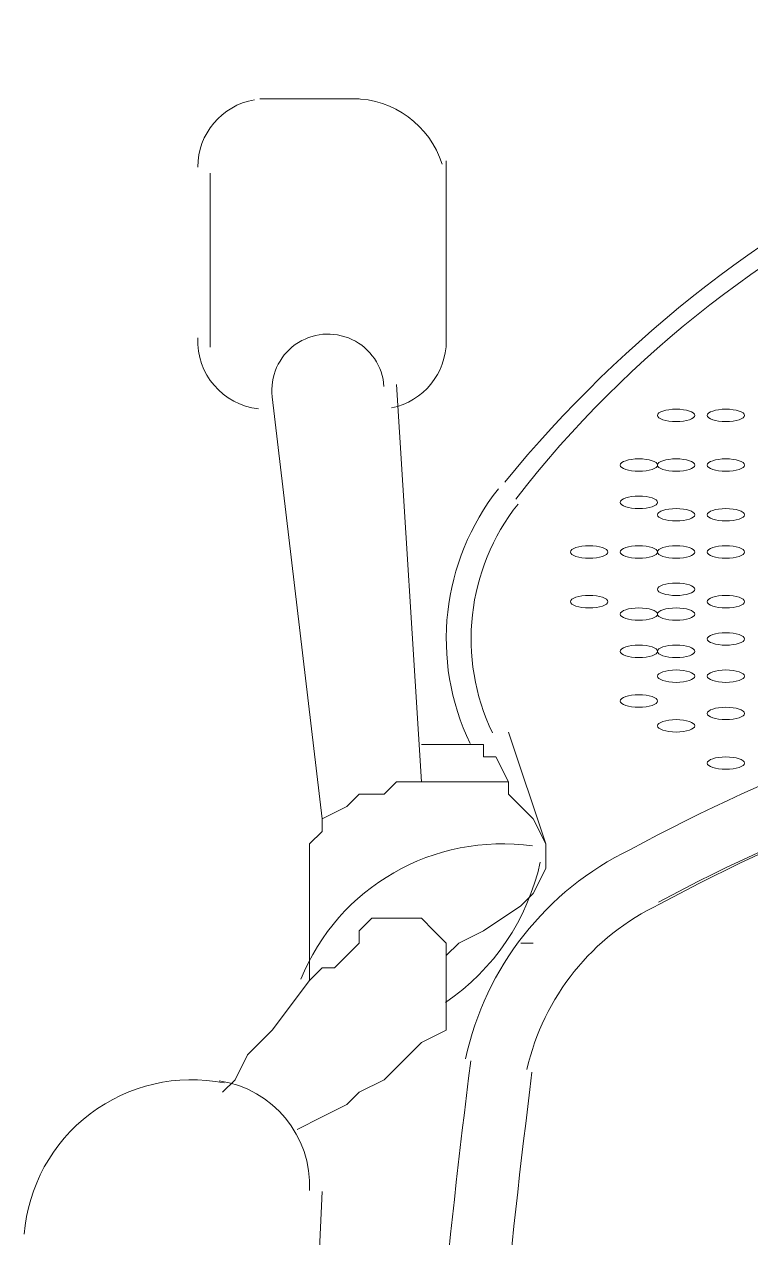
# Model space of a CAD drawing. Header units: metres. Extents: x 29 to 86.9, y -23.2 to 39.7.
# Drawn here: x 74.1973 to 74.3403, y -17.1866 to -16.9476 of the extents above; entities that cross this region are included whole.
import ezdxf

# ---------------------------------------------------------------- set-up
doc = ezdxf.new("R2010")
doc.units = ezdxf.units.M
doc.header["$LTSCALE"] = 100
doc.layers.get('0').update_dxf_attribs({"color": 254})
doc.layers.add('Arqui', color=8, linetype='Continuous', lineweight=0)

# ---------------------------------------------------------------- blocks, each defined once
blk = doc.blocks.new('A$C9582355f')
at = {"layer": 'Arqui'}
for points in [[(45.69457448278155, 6.126214199186052, 0.2278580694967523), (45.50212297980562, 6.21636923779397, 0.2278580694966841), (45.30919018274955, 6.126214199186052)], [(45.68998460515758, 6.122865414649823, 0.2538010257354624), (45.50034955296559, 6.205849049185872, 0.253801025735526), (45.31133446037353, 6.122865414649823)], [(45.28541860836555, 6.145025142986015, 1.027903157978822), (45.26343633276559, 6.143015911393832), (45.27321873276554, 6.059865511394037)], [(45.48729457332553, 6.093928121666067, 0.03702395519696778), (45.42538376911756, 6.088229262265941, 0.06904277544362372), (45.33390668806152, 6.053867237185841, 0.2305320559269492), (45.30147722501357, 6.012627475682166)], [(45.42801259346953, 6.076287177362246, 0.0690426861727997), (45.3394425482216, 6.043500045313976, -0.0690426861727997), (45.42801259346953, 6.076287177362246, 0.0690426861727997), (45.33965191603755, 6.043060791098014, 0.2302038230472695), (45.3135403671177, 6.01054424023414)]]:
    blk.add_lwpolyline(points, format="xyb", dxfattribs=at)
for points in [[(45.26099073276561, 6.201710311393981), (45.28055553276562, 6.201710311393981)], [(45.29767473276553, 6.189482311393931), (45.29767473276553, 6.152798311394235)], [(45.25120833276554, 6.152798311394235), (45.25120833276554, 6.18703671139383)], [(45.28789233276558, 6.145461511393933), (45.29278353276555, 6.067202311393885)], [(45.30990273276558, 6.076984711393834), (45.31723953276554, 6.054974311393835)], [(45.30990273276558, 6.067202311393885), (45.30745713276559, 6.072093511394087), (45.3050115327656, 6.072093511394087), (45.3050115327656, 6.074539111394188), (45.30256593276562, 6.074539111394188), (45.29767473276553, 6.074539111394188), (45.29278353276555, 6.074539111394188)], [(45.31234833276557, 6.035409511393937), (45.31479393276555, 6.035409511393937)], [(45.29767473276553, 6.032963911393836), (45.29767473276553, 6.030518311394189), (45.29767473276553, 6.028072711394088), (45.29767473276553, 6.023181511393886), (45.29767473276553, 6.018290311394139), (45.29278353276555, 6.015844711394038), (45.28544673276559, 6.00850791139419), (45.28055553276562, 6.006062311394089), (45.27810993276552, 6.003616711393988), (45.27321873276554, 6.001171111393887), (45.26832753276557, 5.998725511394241)], [(45.27077313276556, 6.028072711394088), (45.26343633276559, 6.018290311394139), (45.25854513276562, 6.013399111393937), (45.25609953276552, 6.00850791139419), (45.25365393276553, 6.006062311394089)], [(45.27321873276554, 5.986497511394191), (45.26588193276558, 5.827533511393995)]]:
    blk.add_lwpolyline(points, dxfattribs=at)
blk.add_lwpolyline([(45.27077313276556, 6.028072711394088), (45.27077313276556, 6.052528711394189), (45.27077313276556, 6.054974311393835), (45.27321873276554, 6.057419911393936), (45.27321873276554, 6.059865511394037), (45.27810993276552, 6.062311111394138), (45.28055553276562, 6.064756711394239), (45.28544673276559, 6.064756711394239), (45.28789233276558, 6.067202311393885), (45.29033793276557, 6.067202311393885), (45.29278353276555, 6.067202311393885), (45.29767473276553, 6.067202311393885), (45.30256593276562, 6.067202311393885), (45.30990273276558, 6.067202311393885), (45.30990273276558, 6.064756711394239), (45.31234833276557, 6.062311111394138), (45.31479393276555, 6.059865511394037), (45.31723953276554, 6.054974311393835), (45.31723953276554, 6.052528711394189), (45.31723953276554, 6.050083111394088), (45.31479393276555, 6.045191911393886), (45.31234833276557, 6.042746311394239), (45.3050115327656, 6.037855111394038), (45.30012033276552, 6.035409511393937), (45.29767473276553, 6.032963911393836), (45.29767473276553, 6.035409511393937), (45.29522913276554, 6.037855111394038), (45.29278353276555, 6.040300711394138), (45.29033793276557, 6.040300711394138), (45.28789233276558, 6.040300711394138), (45.28300113276561, 6.040300711394138), (45.28055553276562, 6.037855111394038), (45.28055553276562, 6.035409511393937), (45.27810993276552, 6.032963911393836), (45.27566433276553, 6.030518311394189), (45.27321873276554, 6.030518311394189)], close=True, dxfattribs=at)
for centre, radius, start, end in [((45.26221355100671, 6.188259508761803), 0.01345081824115768, 99.87680088070123, 179.9999887867691), ((45.2793327233282, 6.183368306999455), 0.01834200439446688, 17.30343829517193, 89.9999705201676), ((45.26221352943566, 6.154021101220223), 0.01345079319656226, 177.3961639811668, 263.6993687181811), ((45.28422394730961, 6.15402110897503), 0.0134507854558485, 281.5740174171407, 1.030346480214077e-05), ((45.34536390402576, 6.095326725158884), 0.04768917459659263, 141.6577184457916, 205.5871899461913), ((45.34536394668061, 6.095326730128818), 0.04279800939885385, 141.6577388133252, 205.5871685403305), ((45.30867995401178, 6.012176300462215), 0.04279801544106035, 81.95254912844153, 157.8845305624173), ((45.2719959864948, 6.061088282006949), 0.04524353822736855, 304.3212610787256, 347.5634991537451), ((47.14287716737721, 5.779844282796148), 1.854984880258143, 172.8039437103953, 179.5880114916213), ((45.24753991604445, 5.975492434027274), 0.03301548148788239, 78.77190850354822, 175.5285577925893), ((47.14286634904744, 5.779844426991531), 1.842746069768806, 172.8258779031766, 179.5770268079396), ((45.24998555279916, 5.987720331333549), 0.02078757141556917, 357.1105373199755, 81.65595232596598)]:
    blk.add_arc(centre, radius, start, end, dxfattribs=at)
for points in [[(45.34291833276558, 6.140570311394185), (45.34089232435753, 6.140570311394185), (45.33924993276554, 6.140022839378162), (45.33924993276554, 6.139347511394135)], [(45.34658673276562, 6.139347511394135), (45.34658673276562, 6.140022839378162), (45.34494434117352, 6.140570311394185), (45.34291833276558, 6.140570311394185)], [(45.35270073276553, 6.140570311394185), (45.35067472435759, 6.140570311394185), (45.3490323327656, 6.140022839378162), (45.3490323327656, 6.139347511394135)], [(45.35636913276556, 6.139347511394135), (45.35636913276556, 6.140022839378162), (45.35472674117358, 6.140570311394185), (45.35270073276553, 6.140570311394185)], [(45.33924993276554, 6.139347511394135), (45.33924993276554, 6.138672183410108), (45.34089232435753, 6.138124711394084), (45.34291833276558, 6.138124711394084)], [(45.34291833276558, 6.138124711394084), (45.34494434117352, 6.138124711394084), (45.34658673276562, 6.138672183410108), (45.34658673276562, 6.139347511394135)], [(45.3490323327656, 6.139347511394135), (45.3490323327656, 6.138672183410108), (45.35067472435759, 6.138124711394084), (45.35270073276553, 6.138124711394084)], [(45.35270073276553, 6.138124711394084), (45.35472674117358, 6.138124711394084), (45.35636913276556, 6.138672183410108), (45.35636913276556, 6.139347511394135)], [(45.33558153276562, 6.130787911394236), (45.33355552435756, 6.130787911394236), (45.33191313276558, 6.130240439378213), (45.33191313276558, 6.129565111394186)], [(45.33924993276554, 6.129565111394186), (45.33924993276554, 6.130240439378213), (45.33760754117355, 6.130787911394236), (45.33558153276562, 6.130787911394236)], [(45.34291833276558, 6.130787911394236), (45.34089232435753, 6.130787911394236), (45.33924993276554, 6.130240439378213), (45.33924993276554, 6.129565111394186)], [(45.34658673276562, 6.129565111394186), (45.34658673276562, 6.130240439378213), (45.34494434117352, 6.130787911394236), (45.34291833276558, 6.130787911394236)], [(45.35270073276553, 6.130787911394236), (45.35067472435759, 6.130787911394236), (45.3490323327656, 6.130240439378213), (45.3490323327656, 6.129565111394186)], [(45.35636913276556, 6.129565111394186), (45.35636913276556, 6.130240439378213), (45.35472674117358, 6.130787911394236), (45.35270073276553, 6.130787911394236)], [(45.33191313276558, 6.129565111394186), (45.33191313276558, 6.128889783410159), (45.33355552435756, 6.128342311394135), (45.33558153276562, 6.128342311394135)], [(45.33558153276562, 6.128342311394135), (45.33760754117355, 6.128342311394135), (45.33924993276554, 6.128889783410159), (45.33924993276554, 6.129565111394186)], [(45.33924993276554, 6.129565111394186), (45.33924993276554, 6.128889783410159), (45.34089232435753, 6.128342311394135), (45.34291833276558, 6.128342311394135)], [(45.34291833276558, 6.128342311394135), (45.34494434117352, 6.128342311394135), (45.34658673276562, 6.128889783410159), (45.34658673276562, 6.129565111394186)], [(45.3490323327656, 6.129565111394186), (45.3490323327656, 6.128889783410159), (45.35067472435759, 6.128342311394135), (45.35270073276553, 6.128342311394135)], [(45.35270073276553, 6.128342311394135), (45.35472674117358, 6.128342311394135), (45.35636913276556, 6.128889783410159), (45.35636913276556, 6.129565111394186)], [(45.33558153276562, 6.123451111393933), (45.33355552435756, 6.123451111393933), (45.33191313276558, 6.12290363937791), (45.33191313276558, 6.122228311393883)], [(45.33924993276554, 6.122228311393883), (45.33924993276554, 6.12290363937791), (45.33760754117355, 6.123451111393933), (45.33558153276562, 6.123451111393933)], [(45.33191313276558, 6.122228311393883), (45.33191313276558, 6.121552983409856), (45.33355552435756, 6.121005511393832), (45.33558153276562, 6.121005511393832)], [(45.33558153276562, 6.121005511393832), (45.33760754117355, 6.121005511393832), (45.33924993276554, 6.121552983409856), (45.33924993276554, 6.122228311393883)], [(45.34291833276558, 6.121005511393832), (45.34089232435753, 6.121005511393832), (45.33924993276554, 6.120458039377809), (45.33924993276554, 6.119782711394237)], [(45.34658673276562, 6.119782711394237), (45.34658673276562, 6.120458039377809), (45.34494434117352, 6.121005511393832), (45.34291833276558, 6.121005511393832)], [(45.35270073276553, 6.121005511393832), (45.35067472435759, 6.121005511393832), (45.3490323327656, 6.120458039377809), (45.3490323327656, 6.119782711394237)], [(45.35636913276556, 6.119782711394237), (45.35636913276556, 6.120458039377809), (45.35472674117358, 6.121005511393832), (45.35270073276553, 6.121005511393832)], [(45.33924993276554, 6.119782711394237), (45.33924993276554, 6.11910738341021), (45.34089232435753, 6.118559911394186), (45.34291833276558, 6.118559911394186)], [(45.34291833276558, 6.118559911394186), (45.34494434117352, 6.118559911394186), (45.34658673276562, 6.11910738341021), (45.34658673276562, 6.119782711394237)], [(45.3490323327656, 6.119782711394237), (45.3490323327656, 6.11910738341021), (45.35067472435759, 6.118559911394186), (45.35270073276553, 6.118559911394186)], [(45.35270073276553, 6.118559911394186), (45.35472674117358, 6.118559911394186), (45.35636913276556, 6.11910738341021), (45.35636913276556, 6.119782711394237)], [(45.32579913276555, 6.113668711393984), (45.32377312435761, 6.113668711393984), (45.32213073276552, 6.113121239377961), (45.32213073276552, 6.112445911393934)], [(45.32946753276559, 6.112445911393934), (45.32946753276559, 6.113121239377961), (45.32782514117361, 6.113668711393984), (45.32579913276555, 6.113668711393984)], [(45.33558153276562, 6.113668711393984), (45.33355552435756, 6.113668711393984), (45.33191313276558, 6.113121239377961), (45.33191313276558, 6.112445911393934)], [(45.33924993276554, 6.112445911393934), (45.33924993276554, 6.113121239377961), (45.33760754117355, 6.113668711393984), (45.33558153276562, 6.113668711393984)], [(45.34291833276558, 6.113668711393984), (45.34089232435753, 6.113668711393984), (45.33924993276554, 6.113121239377961), (45.33924993276554, 6.112445911393934)], [(45.34658673276562, 6.112445911393934), (45.34658673276562, 6.113121239377961), (45.34494434117352, 6.113668711393984), (45.34291833276558, 6.113668711393984)], [(45.35270073276553, 6.113668711393984), (45.35067472435759, 6.113668711393984), (45.3490323327656, 6.113121239377961), (45.3490323327656, 6.112445911393934)], [(45.35636913276556, 6.112445911393934), (45.35636913276556, 6.113121239377961), (45.35472674117358, 6.113668711393984), (45.35270073276553, 6.113668711393984)], [(45.32213073276552, 6.112445911393934), (45.32213073276552, 6.111770583409907), (45.32377312435761, 6.111223111393883), (45.32579913276555, 6.111223111393883)], [(45.32579913276555, 6.111223111393883), (45.32782514117361, 6.111223111393883), (45.32946753276559, 6.111770583409907), (45.32946753276559, 6.112445911393934)], [(45.33191313276558, 6.112445911393934), (45.33191313276558, 6.111770583409907), (45.33355552435756, 6.111223111393883), (45.33558153276562, 6.111223111393883)], [(45.33558153276562, 6.111223111393883), (45.33760754117355, 6.111223111393883), (45.33924993276554, 6.111770583409907), (45.33924993276554, 6.112445911393934)], [(45.33924993276554, 6.112445911393934), (45.33924993276554, 6.111770583409907), (45.34089232435753, 6.111223111393883), (45.34291833276558, 6.111223111393883)], [(45.34291833276558, 6.111223111393883), (45.34494434117352, 6.111223111393883), (45.34658673276562, 6.111770583409907), (45.34658673276562, 6.112445911393934)], [(45.3490323327656, 6.112445911393934), (45.3490323327656, 6.111770583409907), (45.35067472435759, 6.111223111393883), (45.35270073276553, 6.111223111393883)], [(45.35270073276553, 6.111223111393883), (45.35472674117358, 6.111223111393883), (45.35636913276556, 6.111770583409907), (45.35636913276556, 6.112445911393934)], [(45.34291833276558, 6.106331911394136), (45.34089232435753, 6.106331911394136), (45.33924993276554, 6.105784439378112), (45.33924993276554, 6.105109111394086)], [(45.34658673276562, 6.105109111394086), (45.34658673276562, 6.105784439378112), (45.34494434117352, 6.106331911394136), (45.34291833276558, 6.106331911394136)], [(45.32579913276555, 6.103886311394035), (45.32377312435761, 6.103886311394035), (45.32213073276552, 6.103338839378011), (45.32213073276552, 6.102663511393985)], [(45.32946753276559, 6.102663511393985), (45.32946753276559, 6.103338839378011), (45.32782514117361, 6.103886311394035), (45.32579913276555, 6.103886311394035)], [(45.33924993276554, 6.105109111394086), (45.33924993276554, 6.104433783410059), (45.34089232435753, 6.103886311394035), (45.34291833276558, 6.103886311394035)], [(45.34291833276558, 6.103886311394035), (45.34494434117352, 6.103886311394035), (45.34658673276562, 6.104433783410059), (45.34658673276562, 6.105109111394086)], [(45.35270073276553, 6.103886311394035), (45.35067472435759, 6.103886311394035), (45.3490323327656, 6.103338839378011), (45.3490323327656, 6.102663511393985)], [(45.35636913276556, 6.102663511393985), (45.35636913276556, 6.103338839378011), (45.35472674117358, 6.103886311394035), (45.35270073276553, 6.103886311394035)], [(45.32213073276552, 6.102663511393985), (45.32213073276552, 6.101988183409958), (45.32377312435761, 6.101440711393934), (45.32579913276555, 6.101440711393934)], [(45.32579913276555, 6.101440711393934), (45.32782514117361, 6.101440711393934), (45.32946753276559, 6.101988183409958), (45.32946753276559, 6.102663511393985)], [(45.3490323327656, 6.102663511393985), (45.3490323327656, 6.101988183409958), (45.35067472435759, 6.101440711393934), (45.35270073276553, 6.101440711393934)], [(45.35270073276553, 6.101440711393934), (45.35472674117358, 6.101440711393934), (45.35636913276556, 6.101988183409958), (45.35636913276556, 6.102663511393985)], [(45.33558153276562, 6.101440711393934), (45.33355552435756, 6.101440711393934), (45.33191313276558, 6.100893239377911), (45.33191313276558, 6.100217911393884)], [(45.33191313276558, 6.100217911393884), (45.33191313276558, 6.099542583409857), (45.33355552435756, 6.098995111393833), (45.33558153276562, 6.098995111393833)], [(45.33924993276554, 6.100217911393884), (45.33924993276554, 6.100893239377911), (45.33760754117355, 6.101440711393934), (45.33558153276562, 6.101440711393934)], [(45.33558153276562, 6.098995111393833), (45.33760754117355, 6.098995111393833), (45.33924993276554, 6.099542583409857), (45.33924993276554, 6.100217911393884)], [(45.34291833276558, 6.101440711393934), (45.34089232435753, 6.101440711393934), (45.33924993276554, 6.100893239377911), (45.33924993276554, 6.100217911393884)], [(45.33924993276554, 6.100217911393884), (45.33924993276554, 6.099542583409857), (45.34089232435753, 6.098995111393833), (45.34291833276558, 6.098995111393833)], [(45.34658673276562, 6.100217911393884), (45.34658673276562, 6.100893239377911), (45.34494434117352, 6.101440711393934), (45.34291833276558, 6.101440711393934)], [(45.34291833276558, 6.098995111393833), (45.34494434117352, 6.098995111393833), (45.34658673276562, 6.099542583409857), (45.34658673276562, 6.100217911393884)], [(45.35270073276553, 6.096549511394187), (45.35067472435759, 6.096549511394187), (45.3490323327656, 6.096002039378163), (45.3490323327656, 6.095326711394137)], [(45.3490323327656, 6.095326711394137), (45.3490323327656, 6.09465138341011), (45.35067472435759, 6.094103911394086), (45.35270073276553, 6.094103911394086)], [(45.35636913276556, 6.095326711394137), (45.35636913276556, 6.096002039378163), (45.35472674117358, 6.096549511394187), (45.35270073276553, 6.096549511394187)], [(45.35270073276553, 6.094103911394086), (45.35472674117358, 6.094103911394086), (45.35636913276556, 6.09465138341011), (45.35636913276556, 6.095326711394137)], [(45.33558153276562, 6.094103911394086), (45.33355552435756, 6.094103911394086), (45.33191313276558, 6.093556439378062), (45.33191313276558, 6.092881111394036)], [(45.33191313276558, 6.092881111394036), (45.33191313276558, 6.092205783410009), (45.33355552435756, 6.091658311393985), (45.33558153276562, 6.091658311393985)], [(45.33924993276554, 6.092881111394036), (45.33924993276554, 6.093556439378062), (45.33760754117355, 6.094103911394086), (45.33558153276562, 6.094103911394086)], [(45.33558153276562, 6.091658311393985), (45.33760754117355, 6.091658311393985), (45.33924993276554, 6.092205783410009), (45.33924993276554, 6.092881111394036)], [(45.34291833276558, 6.094103911394086), (45.34089232435753, 6.094103911394086), (45.33924993276554, 6.093556439378062), (45.33924993276554, 6.092881111394036)], [(45.33924993276554, 6.092881111394036), (45.33924993276554, 6.092205783410009), (45.34089232435753, 6.091658311393985), (45.34291833276558, 6.091658311393985)], [(45.34658673276562, 6.092881111394036), (45.34658673276562, 6.093556439378062), (45.34494434117352, 6.094103911394086), (45.34291833276558, 6.094103911394086)], [(45.34291833276558, 6.091658311393985), (45.34494434117352, 6.091658311393985), (45.34658673276562, 6.092205783410009), (45.34658673276562, 6.092881111394036)], [(45.34291833276558, 6.089212711393884), (45.34089232435753, 6.089212711393884), (45.33924993276554, 6.08866523937786), (45.33924993276554, 6.087989911393834)], [(45.33924993276554, 6.087989911393834), (45.33924993276554, 6.087314583409807), (45.34089232435753, 6.086767111394238), (45.34291833276558, 6.086767111394238)], [(45.34658673276562, 6.087989911393834), (45.34658673276562, 6.08866523937786), (45.34494434117352, 6.089212711393884), (45.34291833276558, 6.089212711393884)], [(45.34291833276558, 6.086767111394238), (45.34494434117352, 6.086767111394238), (45.34658673276562, 6.087314583409807), (45.34658673276562, 6.087989911393834)], [(45.35270073276553, 6.089212711393884), (45.35067472435759, 6.089212711393884), (45.3490323327656, 6.08866523937786), (45.3490323327656, 6.087989911393834)], [(45.3490323327656, 6.087989911393834), (45.3490323327656, 6.087314583409807), (45.35067472435759, 6.086767111394238), (45.35270073276553, 6.086767111394238)], [(45.35636913276556, 6.087989911393834), (45.35636913276556, 6.08866523937786), (45.35472674117358, 6.089212711393884), (45.35270073276553, 6.089212711393884)], [(45.35270073276553, 6.086767111394238), (45.35472674117358, 6.086767111394238), (45.35636913276556, 6.087314583409807), (45.35636913276556, 6.087989911393834)], [(45.33558153276562, 6.084321511394137), (45.33355552435756, 6.084321511394137), (45.33191313276558, 6.083774039378113), (45.33191313276558, 6.083098711394086)], [(45.33191313276558, 6.083098711394086), (45.33191313276558, 6.08242338341006), (45.33355552435756, 6.081875911394036), (45.33558153276562, 6.081875911394036)], [(45.33924993276554, 6.083098711394086), (45.33924993276554, 6.083774039378113), (45.33760754117355, 6.084321511394137), (45.33558153276562, 6.084321511394137)], [(45.33558153276562, 6.081875911394036), (45.33760754117355, 6.081875911394036), (45.33924993276554, 6.08242338341006), (45.33924993276554, 6.083098711394086)], [(45.35270073276553, 6.081875911394036), (45.35067472435759, 6.081875911394036), (45.3490323327656, 6.081328439378012), (45.3490323327656, 6.080653111393985)], [(45.3490323327656, 6.080653111393985), (45.3490323327656, 6.079977783409959), (45.35067472435759, 6.079430311393935), (45.35270073276553, 6.079430311393935)], [(45.35636913276556, 6.080653111393985), (45.35636913276556, 6.081328439378012), (45.35472674117358, 6.081875911394036), (45.35270073276553, 6.081875911394036)], [(45.35270073276553, 6.079430311393935), (45.35472674117358, 6.079430311393935), (45.35636913276556, 6.079977783409959), (45.35636913276556, 6.080653111393985)], [(45.34291833276558, 6.079430311393935), (45.34089232435753, 6.079430311393935), (45.33924993276554, 6.078882839377911), (45.33924993276554, 6.078207511393884)], [(45.33924993276554, 6.078207511393884), (45.33924993276554, 6.077532183409858), (45.34089232435753, 6.076984711393834), (45.34291833276558, 6.076984711393834)], [(45.34658673276562, 6.078207511393884), (45.34658673276562, 6.078882839377911), (45.34494434117352, 6.079430311393935), (45.34291833276558, 6.079430311393935)], [(45.34291833276558, 6.076984711393834), (45.34494434117352, 6.076984711393834), (45.34658673276562, 6.077532183409858), (45.34658673276562, 6.078207511393884)], [(45.35270073276553, 6.072093511394087), (45.35067472435759, 6.072093511394087), (45.3490323327656, 6.071546039378063), (45.3490323327656, 6.070870711394036)], [(45.3490323327656, 6.070870711394036), (45.3490323327656, 6.07019538341001), (45.35067472435759, 6.069647911393986), (45.35270073276553, 6.069647911393986)], [(45.35636913276556, 6.070870711394036), (45.35636913276556, 6.071546039378063), (45.35472674117358, 6.072093511394087), (45.35270073276553, 6.072093511394087)], [(45.35270073276553, 6.069647911393986), (45.35472674117358, 6.069647911393986), (45.35636913276556, 6.07019538341001), (45.35636913276556, 6.070870711394036)]]:
    blk.add_open_spline(points, degree=3, dxfattribs=at)

msp = doc.modelspace()

# ---------------------------------------------------------------- block references
msp.add_blockref('A$C9582355f', (28.98266172889876, -23.16396569870889))

doc.saveas('drawing.dxf')
